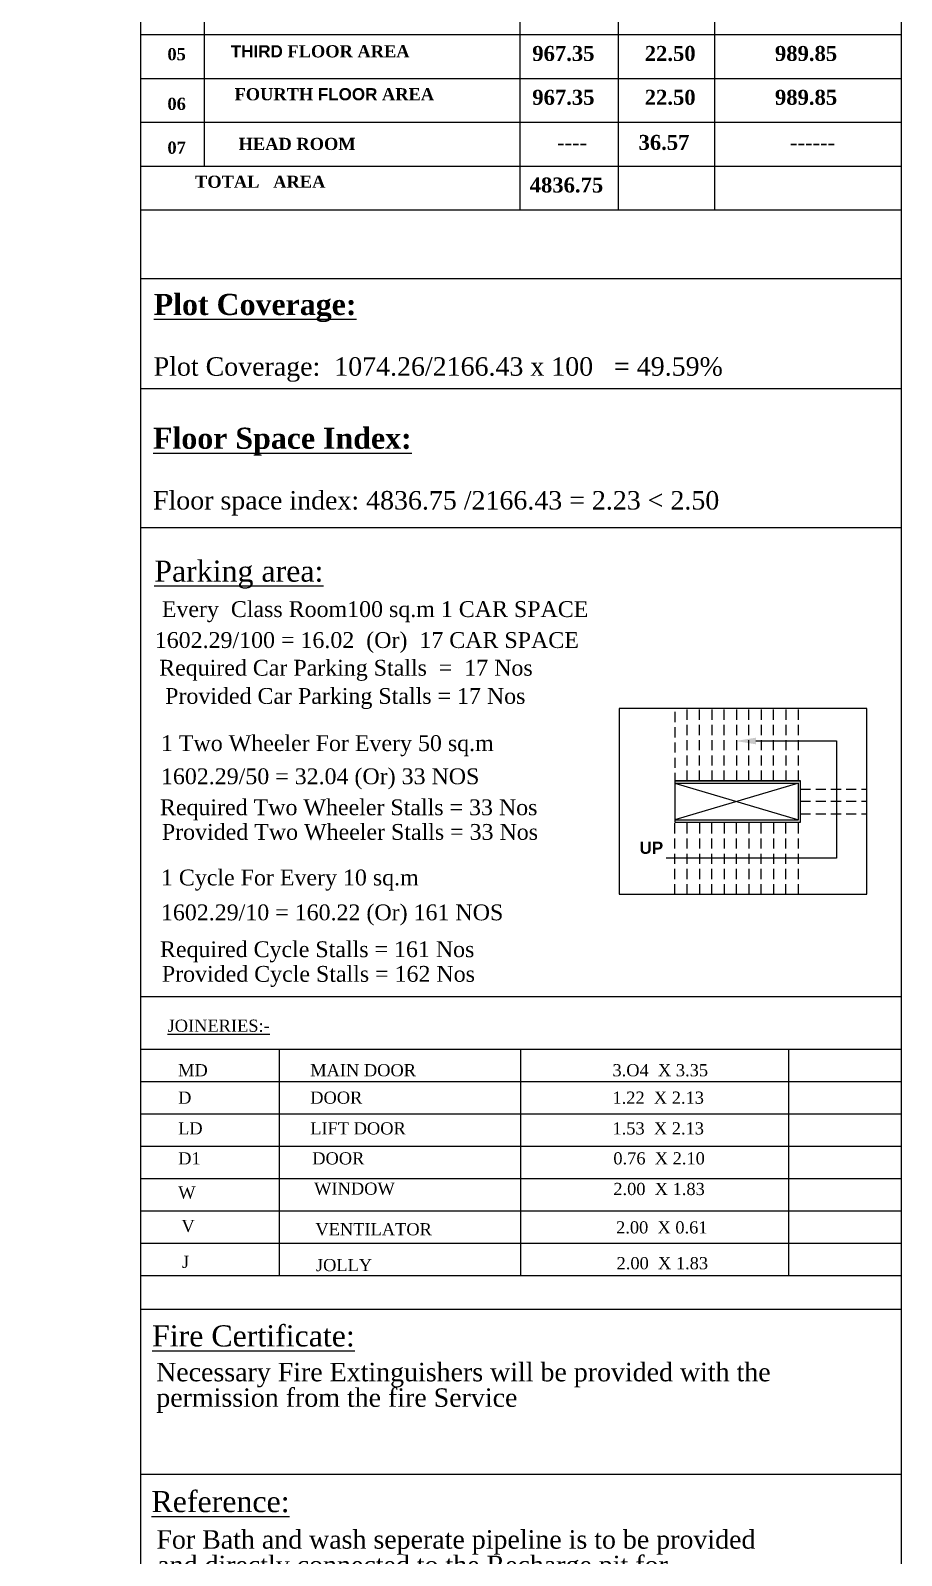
# Model space of a CAD drawing. Header units: metres. Extents: x 789 to 1127, y 8 to 183.
# Drawn here: x 884.99 to 906.45, y 79.39 to 116.94 of the extents above; entities that cross this region are included whole.
import ezdxf
from ezdxf import colors
from ezdxf.entities.mleader import LeaderData, LeaderLine
from ezdxf.math import Vec2, Vec3

# ---------------------------------------------------------------- set-up
doc = ezdxf.new("R2010")
doc.units = ezdxf.units.M
doc.header["$MEASUREMENT"] = 0
doc.linetypes.add('HIDDEN', pattern=[0.375, 0.25, -0.125])
for name, color, linetype in [('Bldg', 44, 'Continuous'), ('norms', 4, 'Continuous'), ('railing', 14, 'Continuous'), ('T E X T', 7, 'Continuous'), ('text', 7, 'Continuous'), ('TEXT1', 7, 'Continuous'), ('W A L L', 125, 'Continuous'), ('wall1', 125, 'Continuous')]:
    doc.layers.add(name, color=color, linetype=linetype)
doc.styles.add('PDF Arial Bold', font='arialbd.ttf')
doc.styles.get("Standard").update_dxf_attribs({"font": 'BOOKOS.TTF'})
doc.styles.add('style1', font='romantic.ttf')
doc.styles.add('TIMES', font='BOOKOS.TTF')

msp = doc.modelspace()

# ---------------------------------------------------------------- linework, layer by layer
at = {"layer": 'Bldg'}
msp.add_lwpolyline([(903.95797, 98.46733), (900.86075, 98.46733), (900.86075, 97.44459), (903.95797, 97.44459)], close=True, dxfattribs=at)
at = {"layer": 'norms'}
msp.add_lwpolyline([(899.49376, 95.67171), (905.58976, 95.67171), (905.58976, 100.24371), (899.49376, 100.24371)], close=True, dxfattribs=at)
at = {"layer": 'railing', "linetype": 'HIDDEN'}
for points in [[(900.87224, 98.40987), (900.87224, 100.24371)], [(901.17102, 98.46733), (901.17102, 100.24371)], [(901.4698, 98.46733), (901.4698, 100.24371)], [(901.78007, 98.46733), (901.78007, 100.24371)], [(902.07885, 98.46733), (902.07885, 100.24371)], [(902.38911, 98.46733), (902.38911, 100.24371)], [(902.68789, 98.46733), (902.68789, 100.24371)], [(902.99816, 98.46733), (902.99816, 100.24371)], [(903.29694, 98.46733), (903.29694, 100.24371)], [(903.60721, 98.46733), (903.60721, 100.24371)], [(903.91201, 98.46733), (903.91201, 100.24371)], [(903.95797, 98.26048), (905.58976, 98.26048)], [(903.95797, 97.9617), (905.58976, 97.9617)], [(903.95797, 97.65143), (905.58976, 97.65143)], [(900.86075, 95.67171), (900.86075, 97.44459)], [(901.16555, 95.67171), (901.16555, 97.44459)], [(901.47582, 95.67171), (901.47582, 97.44459)], [(901.7746, 95.67171), (901.7746, 97.44459)], [(902.08487, 95.67171), (902.08487, 97.44459)], [(902.38365, 95.67171), (902.38365, 97.44459)], [(902.69391, 95.67171), (902.69391, 97.44459)], [(902.99269, 95.67171), (902.99269, 97.44459)], [(903.30296, 95.67171), (903.30296, 97.44459)], [(903.60174, 95.67171), (903.60174, 97.44459)], [(903.91201, 95.67171), (903.91201, 97.44459)]]:
    msp.add_lwpolyline(points, dxfattribs=at)
at = {"layer": 'TEXT1', "color": 12}
msp.add_lwpolyline([(906.44678, 148.80482), (795.43611, 148.80482), (795.43611, 31.29705), (906.44678, 31.29705)], close=True, dxfattribs=at)
at = {"layer": 'W A L L', "lineweight": -2, "ltscale": 0.5}
for p, q in [((887.70268, 148.80482), (887.70268, 31.29705)), ((906.44678, 31.29705), (906.44678, 148.80482)), ((887.70268, 116.83955), (906.44678, 116.83955)), ((887.70268, 115.75998), (906.44678, 115.75998)), ((887.70268, 114.6804), (906.44678, 114.6804)), ((887.70268, 113.60083), (906.44678, 113.60083)), ((887.70268, 112.52126), (906.44678, 112.52126)), ((891.12893, 86.28276), (891.12893, 91.86224)), ((897.07473, 86.28276), (897.07473, 91.86224)), ((903.67455, 86.28276), (903.67455, 91.86224)), ((887.70268, 91.06517), (906.44678, 91.06517)), ((887.70268, 90.2681), (906.44678, 90.2681)), ((887.70268, 89.47103), (906.44678, 89.47103)), ((887.70268, 88.67396), (906.44678, 88.67396)), ((887.70268, 87.8769), (906.44678, 87.8769)), ((887.70268, 87.07983), (906.44678, 87.07983)), ((887.70268, 86.28276), (906.44678, 86.28276))]:
    msp.add_line(p, q, dxfattribs=at)
at = {"layer": 'W A L L', "lineweight": 20}
for p, q in [((889.28051, 113.60083), (889.28051, 122.6346)), ((897.05314, 112.52126), (897.05314, 122.6346)), ((899.47897, 112.52126), (899.47897, 122.6346)), ((901.84758, 112.52126), (901.84758, 122.6346))]:
    msp.add_line(p, q, dxfattribs=at)
at = {"layer": 'W A L L', "lineweight": -2}
for p, q in [((887.70268, 110.82963), (906.44678, 110.82963)), ((887.70268, 108.12628), (906.44678, 108.12628)), ((887.70268, 105.80589), (887.70268, 31.29705)), ((887.70268, 104.70591), (906.44678, 104.70591)), ((887.70268, 93.15805), (906.44678, 93.15805)), ((887.70268, 91.86224), (906.44678, 91.86224)), ((887.70268, 85.46049), (906.44678, 85.46049)), ((887.70268, 81.39202), (906.44678, 81.39202))]:
    msp.add_line(p, q, dxfattribs=at)
at = {"layer": 'W A L L', "lineweight": -3}
for points in [[(900.86075, 98.46733), (903.65317, 98.46733)], [(900.86075, 98.40987), (903.60721, 98.40987)], [(901.16555, 98.46733), (903.95797, 98.46733)], [(901.16555, 98.40987), (903.91201, 98.40987)], [(903.91201, 97.50205), (903.91201, 98.40987)], [(903.95797, 97.44459), (903.95797, 98.46733)], [(900.86075, 97.50205), (903.91201, 97.50205)], [(900.86075, 97.44459), (903.95797, 97.44459)]]:
    msp.add_lwpolyline(points, dxfattribs=at)
at = {"layer": 'wall1', "color": 6, "lineweight": -2, "ltscale": 0.5}
for p, q in [((904.84635, 99.44585), (904.84635, 96.55815)), ((904.84635, 96.55815), (900.64712, 96.55815))]:
    msp.add_line(p, q, dxfattribs=at)
at = {"layer": 'wall1'}
for p, q in [((900.86075, 98.40987), (900.86075, 97.44459)), ((900.86075, 98.40987), (903.91201, 97.50205)), ((903.91201, 98.40987), (900.86075, 97.50205))]:
    msp.add_line(p, q, dxfattribs=at)

# ---------------------------------------------------------------- texts
at = {"layer": 'T E X T', "style": 'style1'}
for s, insert, char_height, width, attachment_point in [('{\\fTimes New Roman|b1|i0|c0|p18;05}', (888.36752, 116.50594), 0.3, 0.7614708, 1), ('{\\fTimes New Roman|b1|i0|c0|p18; \\fSwis721 BT|b1|i0|c0|p34;THIRD\\fTimes New Roman|b1|i0|c0|p18; FLOOR AREA }', (889.81558, 116.57644), 0.3, 15.7217003, 1), ('{\\fTimes New Roman|b1|i0|c0|p18;967.35}', (898.88508, 116.55758), 0.3687756, 2.7374633, 3), ('{\\fTimes New Roman|b1|i0|c0|p18;22.50}', (901.37615, 116.55758), 0.3687756, 2.7374633, 3), ('{\\fTimes New Roman|b1|i0|c0|p18;989.85}', (904.86163, 116.55758), 0.3687756, 2.7374633, 3), ('{\\fTimes New Roman|b1|i0|c0|p18;06}', (888.36752, 115.28288), 0.3, 0.7614708, 1), ('{\\fTimes New Roman|b1|i0|c0|p18;FOURTH \\fSwis721 BT|b1|i0|c0|p34;FLOOR\\fTimes New Roman|b1|i0|c0|p18; AREA}', (890.01971, 115.51925), 0.3, 15.7217003, 1), ('{\\fTimes New Roman|b1|i0|c0|p18;967.35}', (898.88508, 115.478), 0.3687756, 2.7374633, 3), ('{\\fTimes New Roman|b1|i0|c0|p18;22.50}', (901.37615, 115.478), 0.3687756, 2.7374633, 3), ('{\\fTimes New Roman|b1|i0|c0|p18;989.85}', (904.86163, 115.478), 0.3687756, 2.7374633, 3), ('{\\fTimes New Roman|b1|i0|c0|p18;07}', (888.36752, 114.20331), 0.3, 0.7614708, 1), ('{\\fTimes New Roman|b1|i0|c0|p18;HEAD ROOM}', (890.12043, 114.29619), 0.3, 15.7217003, 1), ('{\\fTimes New Roman|b1|i0|c0|p18;----}', (898.70512, 114.36733), 0.3687756, 1.8329755, 3), ('{\\fTimes New Roman|b1|i0|c0|p18;36.57}', (901.22378, 114.36733), 0.3687756, 1.8329755, 3), ('{\\fTimes New Roman|b1|i0|c0|p18;------}', (904.81261, 114.36733), 0.3687756, 1.8329755, 3), ('{\\fTimes New Roman|b1|i0|c0|p18;TOTAL   AREA    }', (889.04672, 113.36487), 0.3, 15.7217003, 1), ('{\\fTimes New Roman|b1|i0|c0|p18;4836.75}', (899.09942, 113.31885), 0.3687756, 2.7374633, 3)]:
    msp.add_mtext(s, dxfattribs=dict(at, insert=insert, char_height=char_height, width=width, attachment_point=attachment_point))
at = {"layer": 'T E X T', "lineweight": -2, "char_height": 0.455, "width": 22.5704114, "attachment_point": 1, "line_spacing_factor": 0.96, "style": 'style1'}
for s, insert in [('\\A1;\\P{\\fTimes New Roman|b1|i0|c0|p18;\\H1.1429x;\\LPlot Coverage:\\H0.87497x;\\l\\P}\\PPlot Coverage:  1074.26/{\\A0;2166.43} x 100   = 49.59% {\\L     }                                                  ', (888.02866, 111.18239)), ('\\A1;{\\H1.1429x;\\L\\PParking area:}\\P   {\\L     }                                                  ', (888.04264, 104.72081))]:
    msp.add_mtext(s, dxfattribs=dict(at, insert=insert))
at = {"layer": 'T E X T', "lineweight": -2, "insert": (888.01209, 107.8876), "char_height": 0.455, "width": 22.5704114, "attachment_point": 1, "line_spacing_factor": 0.96}
msp.add_mtext('\\A1;{\\L \\P\\fTimes New Roman|b1|i0|c0|p18;\\H1.1429x;Floor Space Index:\\H0.875x;\\P}\\PFloor space index: {\\A0;4836.75 }/{\\A0;2166.43} = 2.23 < 2.50   {\\L     }                                                  ', dxfattribs=at)
at = {"layer": 'text', "insert": (899.99458, 96.66316), "char_height": 0.3, "attachment_point": 7, "style": 'PDF Arial Bold'}
msp.add_mtext('UP', dxfattribs=at)
at = {"layer": 'TEXT1', "lineweight": -2, "style": 'style1'}
for s, height, p in [(' Every  Class Room100 sq.m 1 CAR SPACE', 0.3899842, (888.08187, 102.49806)), ('1602.29/100 = 16.02  (Or)  17 CAR SPACE', 0.3899842, (888.0556, 101.73628)), ('Required Car Parking Stalls  =  17 Nos', 0.3899842, (888.16403, 101.05401)), (' Provided Car Parking Stalls = 17 Nos', 0.3899842, (888.16403, 100.3596)), ('1 Two Wheeler For Every 50 sq.m ', 0.3899842, (888.20771, 99.19811)), ('1602.29/50 = 32.04 (Or) 33 NOS', 0.3899842, (888.20771, 98.38145)), ('Required Two Wheeler Stalls = 33 Nos', 0.3899842, (888.18355, 97.61874)), (' Provided Two Wheeler Stalls = 33 Nos', 0.3899842, (888.0832, 97.01225)), ('1 Cycle For Every 10 sq.m ', 0.3899842, (888.20771, 95.89008)), ('1602.29/10 = 160.22 (Or) 161 NOS', 0.3899842, (888.20771, 95.0312)), ('Required Cycle Stalls = 161 Nos', 0.3899842, (888.18355, 94.12357)), (' Provided Cycle Stalls = 162 Nos', 0.3899842, (888.0832, 93.51708)), ('Necessary Fire Extinguishers will be provided with the', 0.455, (888.08892, 83.68065)), ('permission from the fire Service', 0.455, (888.09342, 83.05275)), ('For Bath and wash seperate pipeline is to be provided', 0.455, (888.09605, 79.55994)), ('and directly connected to the Recharge pit for', 0.455, (888.11618, 78.93204))]:
    msp.add_text(s, height=height, dxfattribs=at).set_placement(p)
at = {"layer": 'TEXT1', "style": 'TIMES'}
for s, p in [('%%UJOINERIES:-', (888.3707, 92.2864)), ('MD', (888.63001, 91.19001)), ('MAIN DOOR', (891.88424, 91.19001)), ('3.O4  X 3.35', (899.32821, 91.19001)), ('D', (888.63001, 90.51486)), ('DOOR', (891.88424, 90.51486)), ('1.22  X 2.13', (899.32821, 90.51486)), ('LD', (888.63001, 89.75859)), ('LIFT DOOR', (891.88424, 89.75859)), ('1.53  X 2.13', (899.32821, 89.75859)), ('D1', (888.63205, 89.02052)), ('DOOR', (891.93364, 89.02052)), ('0.76  X 2.10', (899.34992, 89.02052)), ('W', (888.63205, 88.17995)), ('WINDOW', (891.98007, 88.27429)), ('2.00  X 1.83', (899.34888, 88.26676)), ('V', (888.71301, 87.35598)), ('VENTILATOR', (892.01115, 87.27471)), ('2.00  X 0.61', (899.41689, 87.32089)), ('J ', (888.72595, 86.47446)), ('2.00  X 1.83', (899.42983, 86.43937)), ('JOLLY', (892.0241, 86.39319))]:
    msp.add_text(s, height=0.3, dxfattribs=at).set_placement(p)
at = {"layer": 'TEXT1', "lineweight": 0}
for s, p in [('%%UFire Certificate:', (887.98788, 84.53929)), ('%%UReference:', (887.97471, 80.45982))]:
    msp.add_text(s, height=0.52, dxfattribs=at).set_placement(p)

# ---------------------------------------------------------------- leaders
at = {"layer": 'wall1', "color": 6, "lineweight": -2, "ltscale": 0.5}
ml = msp.add_multileader_mtext('Standard', dxfattribs=at)
ml.set_content('', color=6)
ml.set_leader_properties()
ml.build(insert=Vec2(0, 0))
ml.multileader.update_dxf_attribs({"text_right_attachment_type": 6, "dogleg_length": 0.36, "arrow_head_size": 0.5})
ctx = ml.context
ctx.base_point, ctx.char_height, ctx.arrow_head_size, ctx.landing_gap_size, ctx.plane_origin = Vec3(904.84635, 99.44585), 0.18, 0.5, 0.09, Vec3(902.3623, 99.44585)
ctx.right_attachment = 6
notes = []
notes.append((ctx, [(0, (1, 1, 0), (904.48635, 99.44585), (1, 0), 0.36, [(0, [(902.3623, 99.44585)], 0, [])])]))
ctx.mtext.insert, ctx.mtext.flow_direction = Vec3(904.93635, 99.53585), 5
for ctx, leaders in notes:
    for number, flags, end, landing, length, lines in leaders:
        leader = LeaderData()
        leader.index, (leader.has_last_leader_line, leader.has_dogleg_vector, leader.attachment_direction) = number, flags
        leader.last_leader_point, leader.dogleg_vector, leader.dogleg_length = Vec3(end), Vec3(landing), length
        for number, points, colour, breaks in lines:
            line = LeaderLine()
            line.index, line.vertices, line.color, line.breaks = number, Vec3.list(points), colors.encode_raw_color(colour), breaks
            leader.lines.append(line)
        ctx.leaders.append(leader)

doc.saveas('drawing.dxf')
